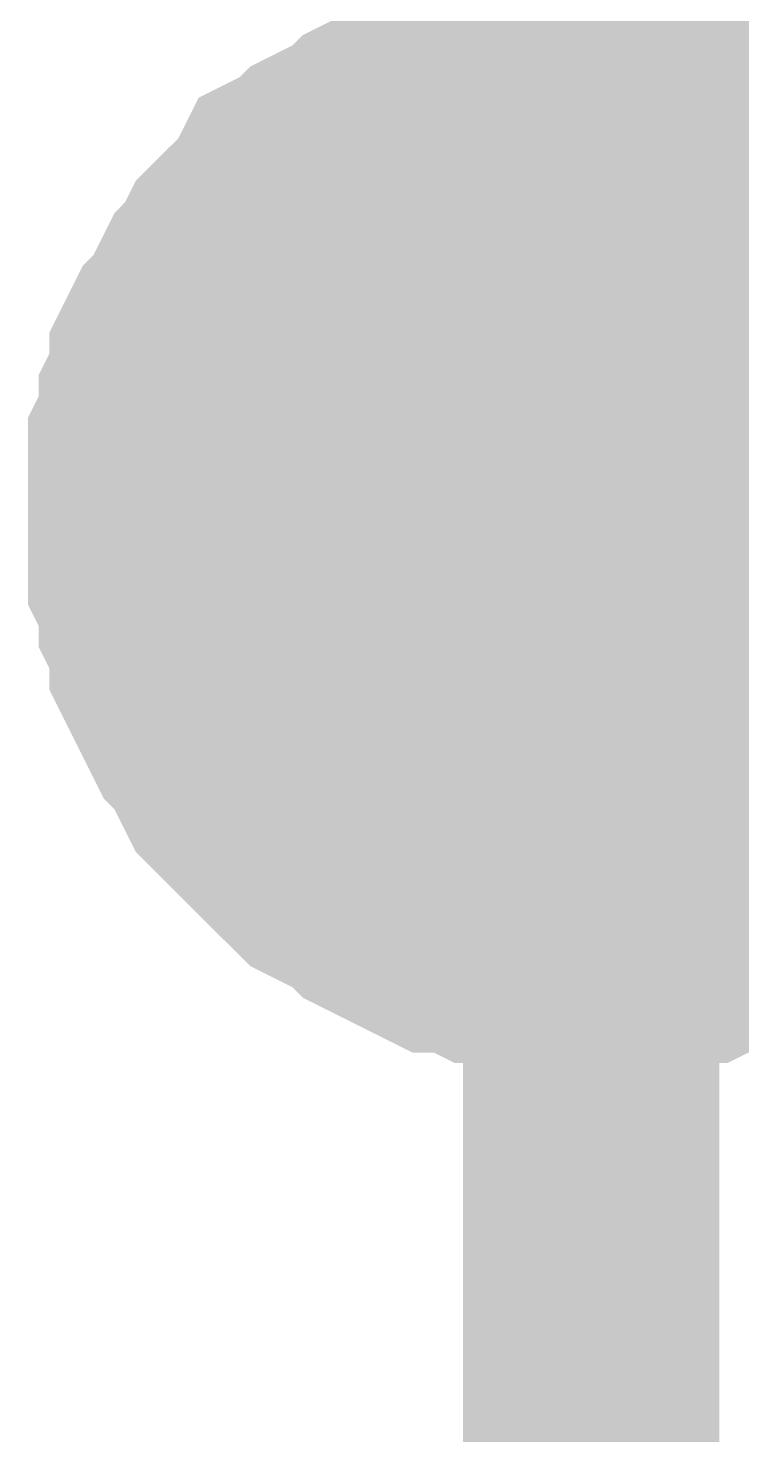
# Model space of a CAD drawing. Header units: inches. Extents: x 0 to 569, y 0 to 432.
# Drawn here: x 22.212 to 23.046, y 151.319 to 152.965 of the extents above; entities that cross this region are included whole.
import ezdxf

# ---------------------------------------------------------------- set-up
doc = ezdxf.new("R2010")
doc.units = ezdxf.units.IN
doc.layers.add('Sheet', color=255, linetype='Continuous')

msp = doc.modelspace()

# ---------------------------------------------------------------- linework, layer by layer
at = {"layer": 'Sheet'}
for points in [[(22.8699, 157.4726, 0.2997, 0.2997, 0), (22.8699, 152.4, 0.2997, 0.2997, 0), (22.8699, 147.315, 0.2997, 0.2997, 0), (22.8699, 142.2301, 0.2997, 0.2997, 0), (22.8699, 137.1575, 0.2997, 0.2997, 0), (22.8699, 132.0726, 0.2997, 0.2997, 0)], [(22.3614, 152.4, 0.2997, 0.2997, 0), (22.3614, 152.4248, 0.2997, 0.2997, 0), (22.3614, 152.4496, 0.2997, 0.2997, 0), (22.3614, 152.4744, 0.2997, 0.2997, 0), (22.3738, 152.4992, 0.2997, 0.2997, 0), (22.3738, 152.524, 0.2997, 0.2997, 0), (22.3862, 152.5488, 0.2997, 0.2997, 0), (22.3862, 152.5736, 0.2997, 0.2997, 0), (22.3986, 152.5984, 0.2997, 0.2997, 0), (22.411, 152.6108, 0.2997, 0.2997, 0), (22.4234, 152.6356, 0.2997, 0.2997, 0), (22.4358, 152.6604, 0.2997, 0.2997, 0), (22.4482, 152.6729, 0.2997, 0.2997, 0), (22.4606, 152.6977, 0.2997, 0.2997, 0), (22.473, 152.7101, 0.2997, 0.2997, 0), (22.4979, 152.7349, 0.2997, 0.2997, 0), (22.5103, 152.7473, 0.2997, 0.2997, 0), (22.5227, 152.7721, 0.2997, 0.2997, 0), (22.5475, 152.7845, 0.2997, 0.2997, 0), (22.5599, 152.7969, 0.2997, 0.2997, 0), (22.5847, 152.8093, 0.2997, 0.2997, 0), (22.6095, 152.8217, 0.2997, 0.2997, 0), (22.6219, 152.8341, 0.2997, 0.2997, 0), (22.6467, 152.8465, 0.2997, 0.2997, 0), (22.6715, 152.8589, 0.2997, 0.2997, 0), (22.6963, 152.8713, 0.2997, 0.2997, 0), (22.7211, 152.8713, 0.2997, 0.2997, 0), (22.7459, 152.8837, 0.2997, 0.2997, 0), (22.7707, 152.8837, 0.2997, 0.2997, 0), (22.7955, 152.8961, 0.2997, 0.2997, 0), (22.8203, 152.8961, 0.2997, 0.2997, 0), (22.8451, 152.8961, 0.2997, 0.2997, 0), (22.8699, 152.8961, 0.2997, 0.2997, 0)], [(22.3614, 152.4, 0.2997, 0.2997, 0), (22.3614, 152.4248, 0.2997, 0.2997, 0), (22.3614, 152.4496, 0.2997, 0.2997, 0), (22.3614, 152.4744, 0.2997, 0.2997, 0), (22.3738, 152.4992, 0.2997, 0.2997, 0), (22.3738, 152.524, 0.2997, 0.2997, 0), (22.3862, 152.5488, 0.2997, 0.2997, 0), (22.3862, 152.5736, 0.2997, 0.2997, 0), (22.3986, 152.5984, 0.2997, 0.2997, 0), (22.411, 152.6108, 0.2997, 0.2997, 0), (22.4234, 152.6356, 0.2997, 0.2997, 0), (22.4358, 152.6604, 0.2997, 0.2997, 0), (22.4482, 152.6729, 0.2997, 0.2997, 0), (22.4606, 152.6977, 0.2997, 0.2997, 0), (22.473, 152.7101, 0.2997, 0.2997, 0), (22.4979, 152.7349, 0.2997, 0.2997, 0), (22.5103, 152.7473, 0.2997, 0.2997, 0), (22.5227, 152.7721, 0.2997, 0.2997, 0), (22.5475, 152.7845, 0.2997, 0.2997, 0), (22.5599, 152.7969, 0.2997, 0.2997, 0), (22.5847, 152.8093, 0.2997, 0.2997, 0), (22.6095, 152.8217, 0.2997, 0.2997, 0), (22.6219, 152.8341, 0.2997, 0.2997, 0), (22.6467, 152.8465, 0.2997, 0.2997, 0), (22.6715, 152.8589, 0.2997, 0.2997, 0), (22.6963, 152.8713, 0.2997, 0.2997, 0), (22.7211, 152.8713, 0.2997, 0.2997, 0), (22.7459, 152.8837, 0.2997, 0.2997, 0), (22.7707, 152.8837, 0.2997, 0.2997, 0), (22.7955, 152.8961, 0.2997, 0.2997, 0), (22.8203, 152.8961, 0.2997, 0.2997, 0), (22.8451, 152.8961, 0.2997, 0.2997, 0), (22.8699, 152.8961, 0.2997, 0.2997, 0)], [(22.3614, 152.4, 0.2997, 0.2997, 0), (22.3614, 152.4248, 0.2997, 0.2997, 0), (22.3614, 152.4496, 0.2997, 0.2997, 0), (22.3614, 152.4744, 0.2997, 0.2997, 0), (22.3738, 152.4992, 0.2997, 0.2997, 0), (22.3738, 152.524, 0.2997, 0.2997, 0), (22.3862, 152.5488, 0.2997, 0.2997, 0), (22.3862, 152.5736, 0.2997, 0.2997, 0), (22.3986, 152.5984, 0.2997, 0.2997, 0), (22.411, 152.6108, 0.2997, 0.2997, 0), (22.4234, 152.6356, 0.2997, 0.2997, 0), (22.4358, 152.6604, 0.2997, 0.2997, 0), (22.4482, 152.6729, 0.2997, 0.2997, 0), (22.4606, 152.6977, 0.2997, 0.2997, 0), (22.473, 152.7101, 0.2997, 0.2997, 0), (22.4979, 152.7349, 0.2997, 0.2997, 0), (22.5103, 152.7473, 0.2997, 0.2997, 0), (22.5227, 152.7721, 0.2997, 0.2997, 0), (22.5475, 152.7845, 0.2997, 0.2997, 0), (22.5599, 152.7969, 0.2997, 0.2997, 0), (22.5847, 152.8093, 0.2997, 0.2997, 0), (22.6095, 152.8217, 0.2997, 0.2997, 0), (22.6219, 152.8341, 0.2997, 0.2997, 0), (22.6467, 152.8465, 0.2997, 0.2997, 0), (22.6715, 152.8589, 0.2997, 0.2997, 0), (22.6963, 152.8713, 0.2997, 0.2997, 0), (22.7211, 152.8713, 0.2997, 0.2997, 0), (22.7459, 152.8837, 0.2997, 0.2997, 0), (22.7707, 152.8837, 0.2997, 0.2997, 0), (22.7955, 152.8961, 0.2997, 0.2997, 0), (22.8203, 152.8961, 0.2997, 0.2997, 0), (22.8451, 152.8961, 0.2997, 0.2997, 0), (22.8699, 152.8961, 0.2997, 0.2997, 0)], [(22.3614, 152.4, 0.2997, 0.2997, 0), (22.3614, 152.4248, 0.2997, 0.2997, 0), (22.3614, 152.4496, 0.2997, 0.2997, 0), (22.3614, 152.4744, 0.2997, 0.2997, 0), (22.3738, 152.4992, 0.2997, 0.2997, 0), (22.3738, 152.524, 0.2997, 0.2997, 0), (22.3862, 152.5488, 0.2997, 0.2997, 0), (22.3862, 152.5736, 0.2997, 0.2997, 0), (22.3986, 152.5984, 0.2997, 0.2997, 0), (22.411, 152.6108, 0.2997, 0.2997, 0), (22.4234, 152.6356, 0.2997, 0.2997, 0), (22.4358, 152.6604, 0.2997, 0.2997, 0), (22.4482, 152.6729, 0.2997, 0.2997, 0), (22.4606, 152.6977, 0.2997, 0.2997, 0), (22.473, 152.7101, 0.2997, 0.2997, 0), (22.4979, 152.7349, 0.2997, 0.2997, 0), (22.5103, 152.7473, 0.2997, 0.2997, 0), (22.5227, 152.7721, 0.2997, 0.2997, 0), (22.5475, 152.7845, 0.2997, 0.2997, 0), (22.5599, 152.7969, 0.2997, 0.2997, 0), (22.5847, 152.8093, 0.2997, 0.2997, 0), (22.6095, 152.8217, 0.2997, 0.2997, 0), (22.6219, 152.8341, 0.2997, 0.2997, 0), (22.6467, 152.8465, 0.2997, 0.2997, 0), (22.6715, 152.8589, 0.2997, 0.2997, 0), (22.6963, 152.8713, 0.2997, 0.2997, 0), (22.7211, 152.8713, 0.2997, 0.2997, 0), (22.7459, 152.8837, 0.2997, 0.2997, 0), (22.7707, 152.8837, 0.2997, 0.2997, 0), (22.7955, 152.8961, 0.2997, 0.2997, 0), (22.8203, 152.8961, 0.2997, 0.2997, 0), (22.8451, 152.8961, 0.2997, 0.2997, 0), (22.8699, 152.8961, 0.2997, 0.2997, 0)], [(22.8699, 152.8961, 0.2997, 0.2997, 0), (22.8699, 152.8961, 0.2997, 0.2997, 0)], [(22.8699, 152.8961, 0.2997, 0.2997, 0), (22.8947, 152.8961, 0.2997, 0.2997, 0), (22.9195, 152.8961, 0.2997, 0.2997, 0), (22.9443, 152.8961, 0.2997, 0.2997, 0), (22.9691, 152.8837, 0.2997, 0.2997, 0), (22.9939, 152.8837, 0.2997, 0.2997, 0), (23.0188, 152.8713, 0.2997, 0.2997, 0), (23.0436, 152.8713, 0.2997, 0.2997, 0), (23.0684, 152.8589, 0.2997, 0.2997, 0), (23.0808, 152.8465, 0.2997, 0.2997, 0), (23.1056, 152.8341, 0.2997, 0.2997, 0), (23.1304, 152.8217, 0.2997, 0.2997, 0), (23.1552, 152.8093, 0.2997, 0.2997, 0), (23.1676, 152.7969, 0.2997, 0.2997, 0), (23.1924, 152.7845, 0.2997, 0.2997, 0), (23.2048, 152.7721, 0.2997, 0.2997, 0)], [(22.8699, 152.8961, 0.2997, 0.2997, 0), (22.8699, 152.8961, 0.2997, 0.2997, 0)], [(22.8699, 152.8961, 0.2997, 0.2997, 0), (22.8947, 152.8961, 0.2997, 0.2997, 0), (22.9195, 152.8961, 0.2997, 0.2997, 0), (22.9443, 152.8961, 0.2997, 0.2997, 0), (22.9691, 152.8837, 0.2997, 0.2997, 0), (22.9939, 152.8837, 0.2997, 0.2997, 0), (23.0188, 152.8713, 0.2997, 0.2997, 0), (23.0436, 152.8713, 0.2997, 0.2997, 0), (23.0684, 152.8589, 0.2997, 0.2997, 0), (23.0808, 152.8465, 0.2997, 0.2997, 0), (23.1056, 152.8341, 0.2997, 0.2997, 0), (23.1304, 152.8217, 0.2997, 0.2997, 0), (23.1552, 152.8093, 0.2997, 0.2997, 0), (23.1676, 152.7969, 0.2997, 0.2997, 0), (23.1924, 152.7845, 0.2997, 0.2997, 0), (23.2048, 152.7721, 0.2997, 0.2997, 0)], [(22.8699, 152.8961, 0.2997, 0.2997, 0), (22.8699, 152.8961, 0.2997, 0.2997, 0)], [(22.8699, 152.8961, 0.2997, 0.2997, 0), (22.8947, 152.8961, 0.2997, 0.2997, 0), (22.9195, 152.8961, 0.2997, 0.2997, 0), (22.9443, 152.8961, 0.2997, 0.2997, 0), (22.9691, 152.8837, 0.2997, 0.2997, 0), (22.9939, 152.8837, 0.2997, 0.2997, 0), (23.0188, 152.8713, 0.2997, 0.2997, 0), (23.0436, 152.8713, 0.2997, 0.2997, 0), (23.0684, 152.8589, 0.2997, 0.2997, 0), (23.0808, 152.8465, 0.2997, 0.2997, 0), (23.1056, 152.8341, 0.2997, 0.2997, 0), (23.1304, 152.8217, 0.2997, 0.2997, 0), (23.1552, 152.8093, 0.2997, 0.2997, 0), (23.1676, 152.7969, 0.2997, 0.2997, 0), (23.1924, 152.7845, 0.2997, 0.2997, 0), (23.2048, 152.7721, 0.2997, 0.2997, 0)], [(22.8699, 152.8961, 0.2997, 0.2997, 0), (22.8699, 152.8961, 0.2997, 0.2997, 0)], [(22.8699, 152.8961, 0.2997, 0.2997, 0), (22.8947, 152.8961, 0.2997, 0.2997, 0), (22.9195, 152.8961, 0.2997, 0.2997, 0), (22.9443, 152.8961, 0.2997, 0.2997, 0), (22.9691, 152.8837, 0.2997, 0.2997, 0), (22.9939, 152.8837, 0.2997, 0.2997, 0), (23.0188, 152.8713, 0.2997, 0.2997, 0), (23.0436, 152.8713, 0.2997, 0.2997, 0), (23.0684, 152.8589, 0.2997, 0.2997, 0), (23.0808, 152.8465, 0.2997, 0.2997, 0), (23.1056, 152.8341, 0.2997, 0.2997, 0), (23.1304, 152.8217, 0.2997, 0.2997, 0), (23.1552, 152.8093, 0.2997, 0.2997, 0), (23.1676, 152.7969, 0.2997, 0.2997, 0), (23.1924, 152.7845, 0.2997, 0.2997, 0), (23.2048, 152.7721, 0.2997, 0.2997, 0)], [(22.3614, 152.4, 0.0991, 0.0991, 0), (22.3614, 152.4248, 0.0991, 0.0991, 0), (22.3614, 152.4496, 0.0991, 0.0991, 0), (22.3614, 152.4744, 0.0991, 0.0991, 0), (22.3738, 152.4992, 0.0991, 0.0991, 0), (22.3738, 152.524, 0.0991, 0.0991, 0), (22.3862, 152.5488, 0.0991, 0.0991, 0), (22.3862, 152.5736, 0.0991, 0.0991, 0), (22.3986, 152.5984, 0.0991, 0.0991, 0), (22.411, 152.6108, 0.0991, 0.0991, 0), (22.4234, 152.6356, 0.0991, 0.0991, 0), (22.4358, 152.6604, 0.0991, 0.0991, 0), (22.4482, 152.6729, 0.0991, 0.0991, 0), (22.4606, 152.6977, 0.0991, 0.0991, 0), (22.473, 152.7101, 0.0991, 0.0991, 0), (22.4979, 152.7349, 0.0991, 0.0991, 0), (22.5103, 152.7473, 0.0991, 0.0991, 0), (22.5227, 152.7721, 0.0991, 0.0991, 0), (22.5475, 152.7845, 0.0991, 0.0991, 0), (22.5599, 152.7969, 0.0991, 0.0991, 0), (22.5847, 152.8093, 0.0991, 0.0991, 0), (22.6095, 152.8217, 0.0991, 0.0991, 0), (22.6219, 152.8341, 0.0991, 0.0991, 0), (22.6467, 152.8465, 0.0991, 0.0991, 0), (22.6715, 152.8589, 0.0991, 0.0991, 0), (22.6963, 152.8713, 0.0991, 0.0991, 0), (22.7211, 152.8713, 0.0991, 0.0991, 0), (22.7459, 152.8837, 0.0991, 0.0991, 0), (22.7707, 152.8837, 0.0991, 0.0991, 0), (22.7955, 152.8961, 0.0991, 0.0991, 0), (22.8203, 152.8961, 0.0991, 0.0991, 0), (22.8451, 152.8961, 0.0991, 0.0991, 0), (22.8699, 152.8961, 0.0991, 0.0991, 0)], [(22.3614, 152.4, 0.0991, 0.0991, 0), (22.3614, 152.4248, 0.0991, 0.0991, 0), (22.3614, 152.4496, 0.0991, 0.0991, 0), (22.3614, 152.4744, 0.0991, 0.0991, 0), (22.3738, 152.4992, 0.0991, 0.0991, 0), (22.3738, 152.524, 0.0991, 0.0991, 0), (22.3862, 152.5488, 0.0991, 0.0991, 0), (22.3862, 152.5736, 0.0991, 0.0991, 0), (22.3986, 152.5984, 0.0991, 0.0991, 0), (22.411, 152.6108, 0.0991, 0.0991, 0), (22.4234, 152.6356, 0.0991, 0.0991, 0), (22.4358, 152.6604, 0.0991, 0.0991, 0), (22.4482, 152.6729, 0.0991, 0.0991, 0), (22.4606, 152.6977, 0.0991, 0.0991, 0), (22.473, 152.7101, 0.0991, 0.0991, 0), (22.4979, 152.7349, 0.0991, 0.0991, 0), (22.5103, 152.7473, 0.0991, 0.0991, 0), (22.5227, 152.7721, 0.0991, 0.0991, 0), (22.5475, 152.7845, 0.0991, 0.0991, 0), (22.5599, 152.7969, 0.0991, 0.0991, 0), (22.5847, 152.8093, 0.0991, 0.0991, 0), (22.6095, 152.8217, 0.0991, 0.0991, 0), (22.6219, 152.8341, 0.0991, 0.0991, 0), (22.6467, 152.8465, 0.0991, 0.0991, 0), (22.6715, 152.8589, 0.0991, 0.0991, 0), (22.6963, 152.8713, 0.0991, 0.0991, 0), (22.7211, 152.8713, 0.0991, 0.0991, 0), (22.7459, 152.8837, 0.0991, 0.0991, 0), (22.7707, 152.8837, 0.0991, 0.0991, 0), (22.7955, 152.8961, 0.0991, 0.0991, 0), (22.8203, 152.8961, 0.0991, 0.0991, 0), (22.8451, 152.8961, 0.0991, 0.0991, 0), (22.8699, 152.8961, 0.0991, 0.0991, 0)], [(22.3614, 152.4, 0.0991, 0.0991, 0), (22.3614, 152.4248, 0.0991, 0.0991, 0), (22.3614, 152.4496, 0.0991, 0.0991, 0), (22.3614, 152.4744, 0.0991, 0.0991, 0), (22.3738, 152.4992, 0.0991, 0.0991, 0), (22.3738, 152.524, 0.0991, 0.0991, 0), (22.3862, 152.5488, 0.0991, 0.0991, 0), (22.3862, 152.5736, 0.0991, 0.0991, 0), (22.3986, 152.5984, 0.0991, 0.0991, 0), (22.411, 152.6108, 0.0991, 0.0991, 0), (22.4234, 152.6356, 0.0991, 0.0991, 0), (22.4358, 152.6604, 0.0991, 0.0991, 0), (22.4482, 152.6729, 0.0991, 0.0991, 0), (22.4606, 152.6977, 0.0991, 0.0991, 0), (22.473, 152.7101, 0.0991, 0.0991, 0), (22.4979, 152.7349, 0.0991, 0.0991, 0), (22.5103, 152.7473, 0.0991, 0.0991, 0), (22.5227, 152.7721, 0.0991, 0.0991, 0), (22.5475, 152.7845, 0.0991, 0.0991, 0), (22.5599, 152.7969, 0.0991, 0.0991, 0), (22.5847, 152.8093, 0.0991, 0.0991, 0), (22.6095, 152.8217, 0.0991, 0.0991, 0), (22.6219, 152.8341, 0.0991, 0.0991, 0), (22.6467, 152.8465, 0.0991, 0.0991, 0), (22.6715, 152.8589, 0.0991, 0.0991, 0), (22.6963, 152.8713, 0.0991, 0.0991, 0), (22.7211, 152.8713, 0.0991, 0.0991, 0), (22.7459, 152.8837, 0.0991, 0.0991, 0), (22.7707, 152.8837, 0.0991, 0.0991, 0), (22.7955, 152.8961, 0.0991, 0.0991, 0), (22.8203, 152.8961, 0.0991, 0.0991, 0), (22.8451, 152.8961, 0.0991, 0.0991, 0), (22.8699, 152.8961, 0.0991, 0.0991, 0)], [(22.3614, 152.4, 0.0991, 0.0991, 0), (22.3614, 152.4248, 0.0991, 0.0991, 0), (22.3614, 152.4496, 0.0991, 0.0991, 0), (22.3614, 152.4744, 0.0991, 0.0991, 0), (22.3738, 152.4992, 0.0991, 0.0991, 0), (22.3738, 152.524, 0.0991, 0.0991, 0), (22.3862, 152.5488, 0.0991, 0.0991, 0), (22.3862, 152.5736, 0.0991, 0.0991, 0), (22.3986, 152.5984, 0.0991, 0.0991, 0), (22.411, 152.6108, 0.0991, 0.0991, 0), (22.4234, 152.6356, 0.0991, 0.0991, 0), (22.4358, 152.6604, 0.0991, 0.0991, 0), (22.4482, 152.6729, 0.0991, 0.0991, 0), (22.4606, 152.6977, 0.0991, 0.0991, 0), (22.473, 152.7101, 0.0991, 0.0991, 0), (22.4979, 152.7349, 0.0991, 0.0991, 0), (22.5103, 152.7473, 0.0991, 0.0991, 0), (22.5227, 152.7721, 0.0991, 0.0991, 0), (22.5475, 152.7845, 0.0991, 0.0991, 0), (22.5599, 152.7969, 0.0991, 0.0991, 0), (22.5847, 152.8093, 0.0991, 0.0991, 0), (22.6095, 152.8217, 0.0991, 0.0991, 0), (22.6219, 152.8341, 0.0991, 0.0991, 0), (22.6467, 152.8465, 0.0991, 0.0991, 0), (22.6715, 152.8589, 0.0991, 0.0991, 0), (22.6963, 152.8713, 0.0991, 0.0991, 0), (22.7211, 152.8713, 0.0991, 0.0991, 0), (22.7459, 152.8837, 0.0991, 0.0991, 0), (22.7707, 152.8837, 0.0991, 0.0991, 0), (22.7955, 152.8961, 0.0991, 0.0991, 0), (22.8203, 152.8961, 0.0991, 0.0991, 0), (22.8451, 152.8961, 0.0991, 0.0991, 0), (22.8699, 152.8961, 0.0991, 0.0991, 0)], [(22.8699, 152.8961, 0.0991, 0.0991, 0), (22.8699, 152.8961, 0.0991, 0.0991, 0)], [(22.8699, 152.8961, 0.0991, 0.0991, 0), (22.8947, 152.8961, 0.0991, 0.0991, 0), (22.9195, 152.8961, 0.0991, 0.0991, 0), (22.9443, 152.8961, 0.0991, 0.0991, 0), (22.9691, 152.8837, 0.0991, 0.0991, 0), (22.9939, 152.8837, 0.0991, 0.0991, 0), (23.0188, 152.8713, 0.0991, 0.0991, 0), (23.0436, 152.8713, 0.0991, 0.0991, 0), (23.0684, 152.8589, 0.0991, 0.0991, 0), (23.0808, 152.8465, 0.0991, 0.0991, 0), (23.1056, 152.8341, 0.0991, 0.0991, 0)], [(22.8699, 152.8961, 0.0991, 0.0991, 0), (22.8699, 152.8961, 0.0991, 0.0991, 0)], [(22.8699, 152.8961, 0.0991, 0.0991, 0), (22.8947, 152.8961, 0.0991, 0.0991, 0), (22.9195, 152.8961, 0.0991, 0.0991, 0), (22.9443, 152.8961, 0.0991, 0.0991, 0), (22.9691, 152.8837, 0.0991, 0.0991, 0), (22.9939, 152.8837, 0.0991, 0.0991, 0), (23.0188, 152.8713, 0.0991, 0.0991, 0), (23.0436, 152.8713, 0.0991, 0.0991, 0), (23.0684, 152.8589, 0.0991, 0.0991, 0), (23.0808, 152.8465, 0.0991, 0.0991, 0), (23.1056, 152.8341, 0.0991, 0.0991, 0)], [(22.8699, 152.8961, 0.0991, 0.0991, 0), (22.8699, 152.8961, 0.0991, 0.0991, 0)], [(22.8699, 152.8961, 0.0991, 0.0991, 0), (22.8947, 152.8961, 0.0991, 0.0991, 0), (22.9195, 152.8961, 0.0991, 0.0991, 0), (22.9443, 152.8961, 0.0991, 0.0991, 0), (22.9691, 152.8837, 0.0991, 0.0991, 0), (22.9939, 152.8837, 0.0991, 0.0991, 0), (23.0188, 152.8713, 0.0991, 0.0991, 0), (23.0436, 152.8713, 0.0991, 0.0991, 0), (23.0684, 152.8589, 0.0991, 0.0991, 0), (23.0808, 152.8465, 0.0991, 0.0991, 0), (23.1056, 152.8341, 0.0991, 0.0991, 0)], [(22.8699, 152.8961, 0.0991, 0.0991, 0), (22.8699, 152.8961, 0.0991, 0.0991, 0)], [(22.8699, 152.8961, 0.0991, 0.0991, 0), (22.8947, 152.8961, 0.0991, 0.0991, 0), (22.9195, 152.8961, 0.0991, 0.0991, 0), (22.9443, 152.8961, 0.0991, 0.0991, 0), (22.9691, 152.8837, 0.0991, 0.0991, 0), (22.9939, 152.8837, 0.0991, 0.0991, 0), (23.0188, 152.8713, 0.0991, 0.0991, 0), (23.0436, 152.8713, 0.0991, 0.0991, 0), (23.0684, 152.8589, 0.0991, 0.0991, 0), (23.0808, 152.8465, 0.0991, 0.0991, 0), (23.1056, 152.8341, 0.0991, 0.0991, 0)], [(22.8699, 151.8915, 0.2997, 0.2997, 0), (22.8451, 151.8915, 0.2997, 0.2997, 0), (22.8203, 151.8915, 0.2997, 0.2997, 0), (22.7955, 151.8915, 0.2997, 0.2997, 0), (22.7707, 151.9039, 0.2997, 0.2997, 0), (22.7459, 151.9039, 0.2997, 0.2997, 0), (22.7211, 151.9163, 0.2997, 0.2997, 0), (22.6963, 151.9163, 0.2997, 0.2997, 0), (22.6715, 151.9287, 0.2997, 0.2997, 0), (22.6467, 151.9411, 0.2997, 0.2997, 0), (22.6219, 151.9535, 0.2997, 0.2997, 0), (22.6095, 151.9659, 0.2997, 0.2997, 0), (22.5847, 151.9783, 0.2997, 0.2997, 0), (22.5599, 151.9907, 0.2997, 0.2997, 0), (22.5475, 152.0031, 0.2997, 0.2997, 0), (22.5227, 152.0279, 0.2997, 0.2997, 0), (22.5103, 152.0403, 0.2997, 0.2997, 0), (22.4979, 152.0527, 0.2997, 0.2997, 0), (22.473, 152.0775, 0.2997, 0.2997, 0), (22.4606, 152.0899, 0.2997, 0.2997, 0), (22.4482, 152.1147, 0.2997, 0.2997, 0), (22.4358, 152.1396, 0.2997, 0.2997, 0), (22.4234, 152.152, 0.2997, 0.2997, 0), (22.411, 152.1768, 0.2997, 0.2997, 0), (22.3986, 152.2016, 0.2997, 0.2997, 0), (22.3862, 152.2264, 0.2997, 0.2997, 0), (22.3862, 152.2512, 0.2997, 0.2997, 0), (22.3738, 152.276, 0.2997, 0.2997, 0), (22.3738, 152.3008, 0.2997, 0.2997, 0), (22.3614, 152.3256, 0.2997, 0.2997, 0), (22.3614, 152.3504, 0.2997, 0.2997, 0), (22.3614, 152.3752, 0.2997, 0.2997, 0), (22.3614, 152.4, 0.2997, 0.2997, 0)], [(22.3614, 152.4, 0.2997, 0.2997, 0), (22.3614, 152.4, 0.2997, 0.2997, 0)], [(22.8699, 151.8915, 0.2997, 0.2997, 0), (22.8451, 151.8915, 0.2997, 0.2997, 0), (22.8203, 151.8915, 0.2997, 0.2997, 0), (22.7955, 151.8915, 0.2997, 0.2997, 0), (22.7707, 151.9039, 0.2997, 0.2997, 0), (22.7459, 151.9039, 0.2997, 0.2997, 0), (22.7211, 151.9163, 0.2997, 0.2997, 0), (22.6963, 151.9163, 0.2997, 0.2997, 0), (22.6715, 151.9287, 0.2997, 0.2997, 0), (22.6467, 151.9411, 0.2997, 0.2997, 0), (22.6219, 151.9535, 0.2997, 0.2997, 0), (22.6095, 151.9659, 0.2997, 0.2997, 0), (22.5847, 151.9783, 0.2997, 0.2997, 0), (22.5599, 151.9907, 0.2997, 0.2997, 0), (22.5475, 152.0031, 0.2997, 0.2997, 0), (22.5227, 152.0279, 0.2997, 0.2997, 0), (22.5103, 152.0403, 0.2997, 0.2997, 0), (22.4979, 152.0527, 0.2997, 0.2997, 0), (22.473, 152.0775, 0.2997, 0.2997, 0), (22.4606, 152.0899, 0.2997, 0.2997, 0), (22.4482, 152.1147, 0.2997, 0.2997, 0), (22.4358, 152.1396, 0.2997, 0.2997, 0), (22.4234, 152.152, 0.2997, 0.2997, 0), (22.411, 152.1768, 0.2997, 0.2997, 0), (22.3986, 152.2016, 0.2997, 0.2997, 0), (22.3862, 152.2264, 0.2997, 0.2997, 0), (22.3862, 152.2512, 0.2997, 0.2997, 0), (22.3738, 152.276, 0.2997, 0.2997, 0), (22.3738, 152.3008, 0.2997, 0.2997, 0), (22.3614, 152.3256, 0.2997, 0.2997, 0), (22.3614, 152.3504, 0.2997, 0.2997, 0), (22.3614, 152.3752, 0.2997, 0.2997, 0), (22.3614, 152.4, 0.2997, 0.2997, 0)], [(22.3614, 152.4, 0.2997, 0.2997, 0), (22.3614, 152.4, 0.2997, 0.2997, 0)], [(22.8699, 151.8915, 0.2997, 0.2997, 0), (22.8451, 151.8915, 0.2997, 0.2997, 0), (22.8203, 151.8915, 0.2997, 0.2997, 0), (22.7955, 151.8915, 0.2997, 0.2997, 0), (22.7707, 151.9039, 0.2997, 0.2997, 0), (22.7459, 151.9039, 0.2997, 0.2997, 0), (22.7211, 151.9163, 0.2997, 0.2997, 0), (22.6963, 151.9163, 0.2997, 0.2997, 0), (22.6715, 151.9287, 0.2997, 0.2997, 0), (22.6467, 151.9411, 0.2997, 0.2997, 0), (22.6219, 151.9535, 0.2997, 0.2997, 0), (22.6095, 151.9659, 0.2997, 0.2997, 0), (22.5847, 151.9783, 0.2997, 0.2997, 0), (22.5599, 151.9907, 0.2997, 0.2997, 0), (22.5475, 152.0031, 0.2997, 0.2997, 0), (22.5227, 152.0279, 0.2997, 0.2997, 0), (22.5103, 152.0403, 0.2997, 0.2997, 0), (22.4979, 152.0527, 0.2997, 0.2997, 0), (22.473, 152.0775, 0.2997, 0.2997, 0), (22.4606, 152.0899, 0.2997, 0.2997, 0), (22.4482, 152.1147, 0.2997, 0.2997, 0), (22.4358, 152.1396, 0.2997, 0.2997, 0), (22.4234, 152.152, 0.2997, 0.2997, 0), (22.411, 152.1768, 0.2997, 0.2997, 0), (22.3986, 152.2016, 0.2997, 0.2997, 0), (22.3862, 152.2264, 0.2997, 0.2997, 0), (22.3862, 152.2512, 0.2997, 0.2997, 0), (22.3738, 152.276, 0.2997, 0.2997, 0), (22.3738, 152.3008, 0.2997, 0.2997, 0), (22.3614, 152.3256, 0.2997, 0.2997, 0), (22.3614, 152.3504, 0.2997, 0.2997, 0), (22.3614, 152.3752, 0.2997, 0.2997, 0), (22.3614, 152.4, 0.2997, 0.2997, 0)], [(22.3614, 152.4, 0.2997, 0.2997, 0), (22.3614, 152.4, 0.2997, 0.2997, 0)], [(22.8699, 151.8915, 0.2997, 0.2997, 0), (22.8451, 151.8915, 0.2997, 0.2997, 0), (22.8203, 151.8915, 0.2997, 0.2997, 0), (22.7955, 151.8915, 0.2997, 0.2997, 0), (22.7707, 151.9039, 0.2997, 0.2997, 0), (22.7459, 151.9039, 0.2997, 0.2997, 0), (22.7211, 151.9163, 0.2997, 0.2997, 0), (22.6963, 151.9163, 0.2997, 0.2997, 0), (22.6715, 151.9287, 0.2997, 0.2997, 0), (22.6467, 151.9411, 0.2997, 0.2997, 0), (22.6219, 151.9535, 0.2997, 0.2997, 0), (22.6095, 151.9659, 0.2997, 0.2997, 0), (22.5847, 151.9783, 0.2997, 0.2997, 0), (22.5599, 151.9907, 0.2997, 0.2997, 0), (22.5475, 152.0031, 0.2997, 0.2997, 0), (22.5227, 152.0279, 0.2997, 0.2997, 0), (22.5103, 152.0403, 0.2997, 0.2997, 0), (22.4979, 152.0527, 0.2997, 0.2997, 0), (22.473, 152.0775, 0.2997, 0.2997, 0), (22.4606, 152.0899, 0.2997, 0.2997, 0), (22.4482, 152.1147, 0.2997, 0.2997, 0), (22.4358, 152.1396, 0.2997, 0.2997, 0), (22.4234, 152.152, 0.2997, 0.2997, 0), (22.411, 152.1768, 0.2997, 0.2997, 0), (22.3986, 152.2016, 0.2997, 0.2997, 0), (22.3862, 152.2264, 0.2997, 0.2997, 0), (22.3862, 152.2512, 0.2997, 0.2997, 0), (22.3738, 152.276, 0.2997, 0.2997, 0), (22.3738, 152.3008, 0.2997, 0.2997, 0), (22.3614, 152.3256, 0.2997, 0.2997, 0), (22.3614, 152.3504, 0.2997, 0.2997, 0), (22.3614, 152.3752, 0.2997, 0.2997, 0), (22.3614, 152.4, 0.2997, 0.2997, 0)], [(22.3614, 152.4, 0.2997, 0.2997, 0), (22.3614, 152.4, 0.2997, 0.2997, 0)], [(22.8699, 152.4, 0.2997, 0.2997, 0), (25.4, 152.4, 0.2997, 0.2997, 0)], [(22.8699, 151.8915, 0.0991, 0.0991, 0), (22.8451, 151.8915, 0.0991, 0.0991, 0), (22.8203, 151.8915, 0.0991, 0.0991, 0), (22.7955, 151.8915, 0.0991, 0.0991, 0), (22.7707, 151.9039, 0.0991, 0.0991, 0), (22.7459, 151.9039, 0.0991, 0.0991, 0), (22.7211, 151.9163, 0.0991, 0.0991, 0), (22.6963, 151.9163, 0.0991, 0.0991, 0), (22.6715, 151.9287, 0.0991, 0.0991, 0), (22.6467, 151.9411, 0.0991, 0.0991, 0), (22.6219, 151.9535, 0.0991, 0.0991, 0), (22.6095, 151.9659, 0.0991, 0.0991, 0), (22.5847, 151.9783, 0.0991, 0.0991, 0), (22.5599, 151.9907, 0.0991, 0.0991, 0), (22.5475, 152.0031, 0.0991, 0.0991, 0), (22.5227, 152.0279, 0.0991, 0.0991, 0), (22.5103, 152.0403, 0.0991, 0.0991, 0), (22.4979, 152.0527, 0.0991, 0.0991, 0), (22.473, 152.0775, 0.0991, 0.0991, 0), (22.4606, 152.0899, 0.0991, 0.0991, 0), (22.4482, 152.1147, 0.0991, 0.0991, 0), (22.4358, 152.1396, 0.0991, 0.0991, 0), (22.4234, 152.152, 0.0991, 0.0991, 0), (22.411, 152.1768, 0.0991, 0.0991, 0), (22.3986, 152.2016, 0.0991, 0.0991, 0), (22.3862, 152.2264, 0.0991, 0.0991, 0), (22.3862, 152.2512, 0.0991, 0.0991, 0), (22.3738, 152.276, 0.0991, 0.0991, 0), (22.3738, 152.3008, 0.0991, 0.0991, 0), (22.3614, 152.3256, 0.0991, 0.0991, 0), (22.3614, 152.3504, 0.0991, 0.0991, 0), (22.3614, 152.3752, 0.0991, 0.0991, 0), (22.3614, 152.4, 0.0991, 0.0991, 0)], [(22.3614, 152.4, 0.0991, 0.0991, 0), (22.3614, 152.4, 0.0991, 0.0991, 0)], [(22.8699, 151.8915, 0.0991, 0.0991, 0), (22.8451, 151.8915, 0.0991, 0.0991, 0), (22.8203, 151.8915, 0.0991, 0.0991, 0), (22.7955, 151.8915, 0.0991, 0.0991, 0), (22.7707, 151.9039, 0.0991, 0.0991, 0), (22.7459, 151.9039, 0.0991, 0.0991, 0), (22.7211, 151.9163, 0.0991, 0.0991, 0), (22.6963, 151.9163, 0.0991, 0.0991, 0), (22.6715, 151.9287, 0.0991, 0.0991, 0), (22.6467, 151.9411, 0.0991, 0.0991, 0), (22.6219, 151.9535, 0.0991, 0.0991, 0), (22.6095, 151.9659, 0.0991, 0.0991, 0), (22.5847, 151.9783, 0.0991, 0.0991, 0), (22.5599, 151.9907, 0.0991, 0.0991, 0), (22.5475, 152.0031, 0.0991, 0.0991, 0), (22.5227, 152.0279, 0.0991, 0.0991, 0), (22.5103, 152.0403, 0.0991, 0.0991, 0), (22.4979, 152.0527, 0.0991, 0.0991, 0), (22.473, 152.0775, 0.0991, 0.0991, 0), (22.4606, 152.0899, 0.0991, 0.0991, 0), (22.4482, 152.1147, 0.0991, 0.0991, 0), (22.4358, 152.1396, 0.0991, 0.0991, 0), (22.4234, 152.152, 0.0991, 0.0991, 0), (22.411, 152.1768, 0.0991, 0.0991, 0), (22.3986, 152.2016, 0.0991, 0.0991, 0), (22.3862, 152.2264, 0.0991, 0.0991, 0), (22.3862, 152.2512, 0.0991, 0.0991, 0), (22.3738, 152.276, 0.0991, 0.0991, 0), (22.3738, 152.3008, 0.0991, 0.0991, 0), (22.3614, 152.3256, 0.0991, 0.0991, 0), (22.3614, 152.3504, 0.0991, 0.0991, 0), (22.3614, 152.3752, 0.0991, 0.0991, 0), (22.3614, 152.4, 0.0991, 0.0991, 0)], [(22.3614, 152.4, 0.0991, 0.0991, 0), (22.3614, 152.4, 0.0991, 0.0991, 0)], [(22.8699, 151.8915, 0.0991, 0.0991, 0), (22.8451, 151.8915, 0.0991, 0.0991, 0), (22.8203, 151.8915, 0.0991, 0.0991, 0), (22.7955, 151.8915, 0.0991, 0.0991, 0), (22.7707, 151.9039, 0.0991, 0.0991, 0), (22.7459, 151.9039, 0.0991, 0.0991, 0), (22.7211, 151.9163, 0.0991, 0.0991, 0), (22.6963, 151.9163, 0.0991, 0.0991, 0), (22.6715, 151.9287, 0.0991, 0.0991, 0), (22.6467, 151.9411, 0.0991, 0.0991, 0), (22.6219, 151.9535, 0.0991, 0.0991, 0), (22.6095, 151.9659, 0.0991, 0.0991, 0), (22.5847, 151.9783, 0.0991, 0.0991, 0), (22.5599, 151.9907, 0.0991, 0.0991, 0), (22.5475, 152.0031, 0.0991, 0.0991, 0), (22.5227, 152.0279, 0.0991, 0.0991, 0), (22.5103, 152.0403, 0.0991, 0.0991, 0), (22.4979, 152.0527, 0.0991, 0.0991, 0), (22.473, 152.0775, 0.0991, 0.0991, 0), (22.4606, 152.0899, 0.0991, 0.0991, 0), (22.4482, 152.1147, 0.0991, 0.0991, 0), (22.4358, 152.1396, 0.0991, 0.0991, 0), (22.4234, 152.152, 0.0991, 0.0991, 0), (22.411, 152.1768, 0.0991, 0.0991, 0), (22.3986, 152.2016, 0.0991, 0.0991, 0), (22.3862, 152.2264, 0.0991, 0.0991, 0), (22.3862, 152.2512, 0.0991, 0.0991, 0), (22.3738, 152.276, 0.0991, 0.0991, 0), (22.3738, 152.3008, 0.0991, 0.0991, 0), (22.3614, 152.3256, 0.0991, 0.0991, 0), (22.3614, 152.3504, 0.0991, 0.0991, 0), (22.3614, 152.3752, 0.0991, 0.0991, 0), (22.3614, 152.4, 0.0991, 0.0991, 0)], [(22.3614, 152.4, 0.0991, 0.0991, 0), (22.3614, 152.4, 0.0991, 0.0991, 0)], [(22.8699, 151.8915, 0.0991, 0.0991, 0), (22.8451, 151.8915, 0.0991, 0.0991, 0), (22.8203, 151.8915, 0.0991, 0.0991, 0), (22.7955, 151.8915, 0.0991, 0.0991, 0), (22.7707, 151.9039, 0.0991, 0.0991, 0), (22.7459, 151.9039, 0.0991, 0.0991, 0), (22.7211, 151.9163, 0.0991, 0.0991, 0), (22.6963, 151.9163, 0.0991, 0.0991, 0), (22.6715, 151.9287, 0.0991, 0.0991, 0), (22.6467, 151.9411, 0.0991, 0.0991, 0), (22.6219, 151.9535, 0.0991, 0.0991, 0), (22.6095, 151.9659, 0.0991, 0.0991, 0), (22.5847, 151.9783, 0.0991, 0.0991, 0), (22.5599, 151.9907, 0.0991, 0.0991, 0), (22.5475, 152.0031, 0.0991, 0.0991, 0), (22.5227, 152.0279, 0.0991, 0.0991, 0), (22.5103, 152.0403, 0.0991, 0.0991, 0), (22.4979, 152.0527, 0.0991, 0.0991, 0), (22.473, 152.0775, 0.0991, 0.0991, 0), (22.4606, 152.0899, 0.0991, 0.0991, 0), (22.4482, 152.1147, 0.0991, 0.0991, 0), (22.4358, 152.1396, 0.0991, 0.0991, 0), (22.4234, 152.152, 0.0991, 0.0991, 0), (22.411, 152.1768, 0.0991, 0.0991, 0), (22.3986, 152.2016, 0.0991, 0.0991, 0), (22.3862, 152.2264, 0.0991, 0.0991, 0), (22.3862, 152.2512, 0.0991, 0.0991, 0), (22.3738, 152.276, 0.0991, 0.0991, 0), (22.3738, 152.3008, 0.0991, 0.0991, 0), (22.3614, 152.3256, 0.0991, 0.0991, 0), (22.3614, 152.3504, 0.0991, 0.0991, 0), (22.3614, 152.3752, 0.0991, 0.0991, 0), (22.3614, 152.4, 0.0991, 0.0991, 0)], [(22.3614, 152.4, 0.0991, 0.0991, 0), (22.3614, 152.4, 0.0991, 0.0991, 0)], [(23.2048, 152.0279, 0.2997, 0.2997, 0), (23.1924, 152.0031, 0.2997, 0.2997, 0), (23.1676, 151.9907, 0.2997, 0.2997, 0), (23.1552, 151.9783, 0.2997, 0.2997, 0), (23.1304, 151.9659, 0.2997, 0.2997, 0), (23.1056, 151.9535, 0.2997, 0.2997, 0), (23.0808, 151.9411, 0.2997, 0.2997, 0), (23.0684, 151.9287, 0.2997, 0.2997, 0), (23.0436, 151.9163, 0.2997, 0.2997, 0), (23.0188, 151.9163, 0.2997, 0.2997, 0), (22.9939, 151.9039, 0.2997, 0.2997, 0), (22.9691, 151.9039, 0.2997, 0.2997, 0), (22.9443, 151.8915, 0.2997, 0.2997, 0), (22.9195, 151.8915, 0.2997, 0.2997, 0), (22.8947, 151.8915, 0.2997, 0.2997, 0), (22.8699, 151.8915, 0.2997, 0.2997, 0)], [(23.2048, 152.0279, 0.2997, 0.2997, 0), (23.1924, 152.0031, 0.2997, 0.2997, 0), (23.1676, 151.9907, 0.2997, 0.2997, 0), (23.1552, 151.9783, 0.2997, 0.2997, 0), (23.1304, 151.9659, 0.2997, 0.2997, 0), (23.1056, 151.9535, 0.2997, 0.2997, 0), (23.0808, 151.9411, 0.2997, 0.2997, 0), (23.0684, 151.9287, 0.2997, 0.2997, 0), (23.0436, 151.9163, 0.2997, 0.2997, 0), (23.0188, 151.9163, 0.2997, 0.2997, 0), (22.9939, 151.9039, 0.2997, 0.2997, 0), (22.9691, 151.9039, 0.2997, 0.2997, 0), (22.9443, 151.8915, 0.2997, 0.2997, 0), (22.9195, 151.8915, 0.2997, 0.2997, 0), (22.8947, 151.8915, 0.2997, 0.2997, 0), (22.8699, 151.8915, 0.2997, 0.2997, 0)], [(23.2048, 152.0279, 0.2997, 0.2997, 0), (23.1924, 152.0031, 0.2997, 0.2997, 0), (23.1676, 151.9907, 0.2997, 0.2997, 0), (23.1552, 151.9783, 0.2997, 0.2997, 0), (23.1304, 151.9659, 0.2997, 0.2997, 0), (23.1056, 151.9535, 0.2997, 0.2997, 0), (23.0808, 151.9411, 0.2997, 0.2997, 0), (23.0684, 151.9287, 0.2997, 0.2997, 0), (23.0436, 151.9163, 0.2997, 0.2997, 0), (23.0188, 151.9163, 0.2997, 0.2997, 0), (22.9939, 151.9039, 0.2997, 0.2997, 0), (22.9691, 151.9039, 0.2997, 0.2997, 0), (22.9443, 151.8915, 0.2997, 0.2997, 0), (22.9195, 151.8915, 0.2997, 0.2997, 0), (22.8947, 151.8915, 0.2997, 0.2997, 0), (22.8699, 151.8915, 0.2997, 0.2997, 0)], [(23.2048, 152.0279, 0.2997, 0.2997, 0), (23.1924, 152.0031, 0.2997, 0.2997, 0), (23.1676, 151.9907, 0.2997, 0.2997, 0), (23.1552, 151.9783, 0.2997, 0.2997, 0), (23.1304, 151.9659, 0.2997, 0.2997, 0), (23.1056, 151.9535, 0.2997, 0.2997, 0), (23.0808, 151.9411, 0.2997, 0.2997, 0), (23.0684, 151.9287, 0.2997, 0.2997, 0), (23.0436, 151.9163, 0.2997, 0.2997, 0), (23.0188, 151.9163, 0.2997, 0.2997, 0), (22.9939, 151.9039, 0.2997, 0.2997, 0), (22.9691, 151.9039, 0.2997, 0.2997, 0), (22.9443, 151.8915, 0.2997, 0.2997, 0), (22.9195, 151.8915, 0.2997, 0.2997, 0), (22.8947, 151.8915, 0.2997, 0.2997, 0), (22.8699, 151.8915, 0.2997, 0.2997, 0)], [(23.1056, 151.9535, 0.0991, 0.0991, 0), (23.0808, 151.9411, 0.0991, 0.0991, 0), (23.0684, 151.9287, 0.0991, 0.0991, 0), (23.0436, 151.9163, 0.0991, 0.0991, 0), (23.0188, 151.9163, 0.0991, 0.0991, 0), (22.9939, 151.9039, 0.0991, 0.0991, 0), (22.9691, 151.9039, 0.0991, 0.0991, 0), (22.9443, 151.8915, 0.0991, 0.0991, 0), (22.9195, 151.8915, 0.0991, 0.0991, 0), (22.8947, 151.8915, 0.0991, 0.0991, 0), (22.8699, 151.8915, 0.0991, 0.0991, 0)], [(23.1056, 151.9535, 0.0991, 0.0991, 0), (23.0808, 151.9411, 0.0991, 0.0991, 0), (23.0684, 151.9287, 0.0991, 0.0991, 0), (23.0436, 151.9163, 0.0991, 0.0991, 0), (23.0188, 151.9163, 0.0991, 0.0991, 0), (22.9939, 151.9039, 0.0991, 0.0991, 0), (22.9691, 151.9039, 0.0991, 0.0991, 0), (22.9443, 151.8915, 0.0991, 0.0991, 0), (22.9195, 151.8915, 0.0991, 0.0991, 0), (22.8947, 151.8915, 0.0991, 0.0991, 0), (22.8699, 151.8915, 0.0991, 0.0991, 0)], [(23.1056, 151.9535, 0.0991, 0.0991, 0), (23.0808, 151.9411, 0.0991, 0.0991, 0), (23.0684, 151.9287, 0.0991, 0.0991, 0), (23.0436, 151.9163, 0.0991, 0.0991, 0), (23.0188, 151.9163, 0.0991, 0.0991, 0), (22.9939, 151.9039, 0.0991, 0.0991, 0), (22.9691, 151.9039, 0.0991, 0.0991, 0), (22.9443, 151.8915, 0.0991, 0.0991, 0), (22.9195, 151.8915, 0.0991, 0.0991, 0), (22.8947, 151.8915, 0.0991, 0.0991, 0), (22.8699, 151.8915, 0.0991, 0.0991, 0)], [(23.1056, 151.9535, 0.0991, 0.0991, 0), (23.0808, 151.9411, 0.0991, 0.0991, 0), (23.0684, 151.9287, 0.0991, 0.0991, 0), (23.0436, 151.9163, 0.0991, 0.0991, 0), (23.0188, 151.9163, 0.0991, 0.0991, 0), (22.9939, 151.9039, 0.0991, 0.0991, 0), (22.9691, 151.9039, 0.0991, 0.0991, 0), (22.9443, 151.8915, 0.0991, 0.0991, 0), (22.9195, 151.8915, 0.0991, 0.0991, 0), (22.8947, 151.8915, 0.0991, 0.0991, 0), (22.8699, 151.8915, 0.0991, 0.0991, 0)]]:
    msp.add_lwpolyline(points, format="xyseb", dxfattribs=at)
msp.add_lwpolyline([(22.606, 152.4, 0.508, 0.508, 1), (23.114, 152.4, 0.508, 0.508, 1)], format="xyseb", close=True, dxfattribs=at)

doc.saveas('drawing.dxf')
